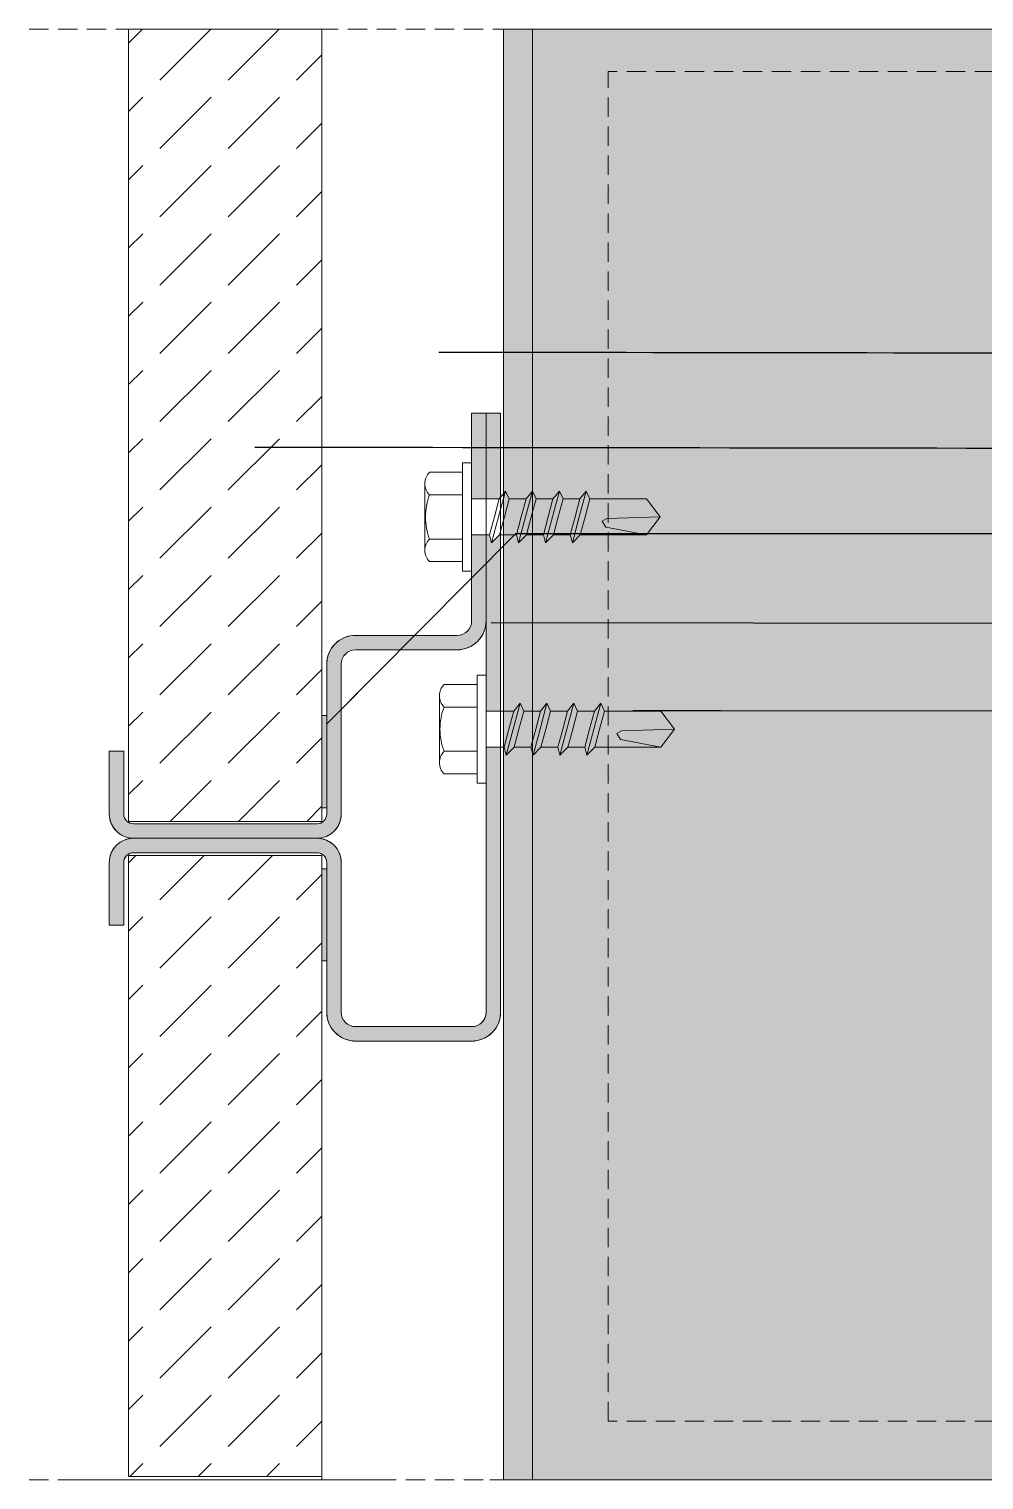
# Model space of a CAD drawing. Extents: x -106823 to -42801, y 48734 to 74234.
# Drawn here: x -51471 to -50483, y 67636 to 69137 of the extents above; entities that cross this region are included whole.
import ezdxf

# ---------------------------------------------------------------- set-up
doc = ezdxf.new("R2010")
doc.units = 0
doc.header["$MEASUREMENT"] = 0
doc.linetypes.add('Hidden Line', pattern=[30, 20, -10])
for name, color, linetype, lineweight, true_color in [('2D Drafting - General_Pen_No__102', 7, 'Continuous', 13, 0xcccccc), ('2D Drafting - General_Pen_No__141', 7, 'Continuous', 0, 0xe8e8e8), ('2D Drafting - General_Pen_No__2', 7, 'Continuous', 15, 0x7f7f7f), ('2D Drafting - General_Pen_No__81', 7, 'Continuous', 20, 0x6a6a6a), ('Annotation - Label_Pen_No__5', 7, 'Continuous', 25, 0x40a5ff)]:
    doc.layers.add(name, color=color, linetype=linetype, lineweight=lineweight, true_color=true_color)
doc.dimstyles.new('GENERATED_STYLE__7', dxfattribs={"dimtxt": 0.18, "dimasz": 91.2, "dimexe": 0.18, "dimexo": 0.0625, "dimgap": 0.09, "dimtad": 0, "dimtih": 1, "dimtoh": 1, "dimdec": 4, "dimzin": 0, "dimdsep": 46, "dimcen": 0.09, "dimadec": 0, "dimazin": 0, "dimtfac": 1, "dimtdec": 4, "dimtmove": 0, "dimatfit": 3, "dimldrblk": 'ARROWHEAD_5', "dimfxl": 0, "dimtolj": 1, "dimtzin": 0, "dimarcsym": 0})
pattern_1 = [(45, (0, 0), (-70.71068, 70.71068), [75, -25]), (45, (7e-15, 70.71), (-70.71068, 70.71068), [75, -25])]

# ---------------------------------------------------------------- blocks, each defined once
blk = doc.blocks.new('ARROWHEAD_5')
at = {"color": 0, "linetype": 'Continuous', "lineweight": 0}
blk.add_line((0, 0), (-1, 0), dxfattribs=at)
blk.add_solid([(-1, 0.2679), (0, 0), (-1, -0.2679), (-1, 0.2679)], dxfattribs=at)

msp = doc.modelspace()

# ---------------------------------------------------------------- hatches: boundary and pattern name
at = {"layer": '2D Drafting - General_Pen_No__102', "linetype": 'Continuous'}
for points in [[(-51013.28, 68650.85), (-51013.28, 68739.7), (-50998.28, 68739.7), (-50998.28, 68650.85)], [(-50998.28, 68650.85), (-50998.28, 68739.7), (-50983.28, 68739.7), (-50983.28, 68652.68), (-50984.76, 68650.85)], [(-50998.28, 68650.85), (-50998.28, 68739.7), (-50983.28, 68739.7), (-50983.28, 68652.68), (-50984.76, 68650.85)], [(-51363.28, 68299.7, -0.4142136), (-51388.28, 68324.7), (-51388.28, 68389.7), (-51373.28, 68389.7), (-51373.28, 68381.65), (-51373.28, 68331.24), (-51373.28, 68324.7, 0.4142136), (-51363.28, 68314.7), (-51173.28, 68314.7, 0.4142136), (-51163.28, 68324.7), (-51163.28, 68479.7, -0.4142136), (-51133.28, 68509.7), (-51028.28, 68509.7, 0.4142136), (-51013.28, 68524.7), (-51013.28, 68576.29), (-51013.28, 68613.57), (-50998.28, 68613.57), (-50998.28, 68524.7, -0.4142136), (-51028.28, 68494.7), (-51133.28, 68494.7, 0.4142136), (-51148.28, 68479.7), (-51148.28, 68324.7, -0.4142136), (-51173.28, 68299.7)], [(-50983.28, 68431.22), (-50998.28, 68431.22), (-50998.28, 68468.49), (-50998.28, 68613.57), (-50994.75, 68613.57), (-50992.55, 68605.37), (-50984.35, 68613.57), (-50983.28, 68613.57)], [(-51363.28, 68299.7), (-51173.28, 68299.7, -0.4142136), (-51148.28, 68274.7), (-51148.28, 68119.7, 0.4142136), (-51133.28, 68104.7), (-51013.28, 68104.7, 0.4142136), (-50998.28, 68119.7), (-50998.28, 68393.94), (-50983.28, 68393.94), (-50983.28, 68119.7, -0.4142136), (-51013.28, 68089.7), (-51133.28, 68089.7, -0.4142136), (-51163.28, 68119.7), (-51163.28, 68274.7, 0.4142136), (-51173.28, 68284.7), (-51363.28, 68284.7, 0.4142136), (-51373.28, 68274.7), (-51373.28, 68268.15), (-51373.28, 68217.74), (-51373.28, 68209.7), (-51388.28, 68209.7), (-51388.28, 68274.7, -0.4142136)]]:
    msp.add_hatch(color=256, dxfattribs=at).paths.add_polyline_path(points, flags=0)
at = {"layer": '2D Drafting - General_Pen_No__141', "linetype": 'Continuous'}
msp.add_hatch(color=256, dxfattribs=at).paths.add_polyline_path([(-50980.17, 69137.23), (-50980.17, 67635.51), (-49986.82, 67635.51), (-49986.82, 67696.35), (-49872.55, 67696.35), (-49872.55, 69093.21), (-49986.82, 69093.21), (-49986.82, 69137.23)], flags=0)
at = {"layer": '2D Drafting - General_Pen_No__81', "linetype": 'Continuous'}
h = msp.add_hatch(dxfattribs=at)
h.set_pattern_fill('Beton', color=256, style=0, pattern_type=2)
h.set_pattern_definition(pattern_1)
h.paths.add_polyline_path([(-51368.28, 68317.08), (-51168.28, 68317.08), (-51168.28, 69137.23), (-51368.28, 69137.23)], flags=0)
for points in [[(-51168.19, 68426.67), (-51163.28, 68426.67), (-51163.28, 68331.24), (-51168.19, 68331.24)], [(-51168.19, 68172.72), (-51163.28, 68172.72), (-51163.28, 68268.15), (-51168.19, 68268.15)]]:
    msp.add_hatch(color=256, dxfattribs=at).paths.add_polyline_path(points, flags=0)
h = msp.add_hatch(dxfattribs=at)
h.set_pattern_fill('Beton', color=256, style=0, pattern_type=2)
h.set_pattern_definition(pattern_1)
h.paths.add_polyline_path([(-51368.28, 68281.77), (-51168.28, 68281.77), (-51168.28, 67639.03), (-51368.28, 67639.03)], flags=0)

# ---------------------------------------------------------------- linework, layer by layer
at = {"layer": '2D Drafting - General_Pen_No__2', "linetype": 'Hidden Line'}
for p, q in [((-51471.32, 69137.23), (-49196.39, 69137.23)), ((-50871.84, 67696.35), (-50871.84, 69093.21)), ((-49872.55, 69093.21), (-50871.84, 69093.21)), ((-49872.55, 67696.35), (-50871.84, 67696.35)), ((-51471.32, 67635.51), (-49196.39, 67635.51))]:
    msp.add_line(p, q, dxfattribs=at)
at = {"layer": '2D Drafting - General_Pen_No__2', "linetype": 'Continuous'}
for p, q in [((-51168.19, 68321.14), (-51168.19, 69137.23)), ((-50980.17, 67635.51), (-50980.17, 69137.23)), ((-50950.17, 67635.51), (-50950.17, 69137.23)), ((-50677.15, 69137.23), (-50072.55, 69137.23)), ((-51013.28, 68739.7), (-51013.28, 68524.7)), ((-50998.28, 68739.7), (-51013.28, 68739.7)), ((-50998.28, 68739.7), (-50998.28, 68119.7)), ((-50983.28, 68739.7), (-50998.28, 68739.7)), ((-50998.28, 68739.7), (-50998.28, 68524.7)), ((-50983.28, 68739.7), (-50983.28, 68119.7)), ((-51056.77, 68678.41), (-51022.6, 68678.41)), ((-51022.6, 68632.2), (-51022.6, 68688.11)), ((-51022.6, 68688.11), (-51013.28, 68688.11)), ((-51013.28, 68688.11), (-51013.28, 68632.2)), ((-51061.66, 68597.63), (-51061.66, 68666.76)), ((-50978.17, 68659.04), (-50985.36, 68632.2)), ((-50978.17, 68659.04), (-50984.76, 68650.83)), ((-50974.36, 68650.83), (-50978.17, 68659.04)), ((-50950.33, 68659.04), (-50957.52, 68632.2)), ((-50950.33, 68659.04), (-50956.92, 68650.83)), ((-50946.52, 68650.83), (-50950.33, 68659.04)), ((-50922.49, 68659.04), (-50929.68, 68632.2)), ((-50922.49, 68659.04), (-50929.08, 68650.83)), ((-50918.68, 68650.83), (-50922.49, 68659.04)), ((-50894.64, 68659.04), (-50901.84, 68632.2)), ((-50894.64, 68659.04), (-50901.24, 68650.83)), ((-50890.84, 68650.83), (-50894.64, 68659.04)), ((-51056.77, 68655.11), (-51022.6, 68655.11)), ((-51013.28, 68650.83), (-50984.76, 68650.83)), ((-50984.76, 68650.83), (-50989.75, 68632.2)), ((-50974.36, 68650.83), (-50979.36, 68632.2)), ((-50974.36, 68650.83), (-50956.92, 68650.83)), ((-50956.92, 68650.83), (-50961.91, 68632.2)), ((-50946.52, 68650.83), (-50951.52, 68632.2)), ((-50946.52, 68650.83), (-50929.08, 68650.83)), ((-50929.08, 68650.83), (-50934.07, 68632.2)), ((-50918.68, 68650.83), (-50923.67, 68632.2)), ((-50918.68, 68650.83), (-50901.24, 68650.83)), ((-50901.24, 68650.83), (-50906.23, 68632.2)), ((-50890.84, 68650.83), (-50895.83, 68632.2)), ((-50890.84, 68650.83), (-50832.32, 68650.83)), ((-50832.32, 68650.83), (-50818.34, 68632.2)), ((-51022.6, 68632.2), (-51022.6, 68576.28)), ((-51013.28, 68576.28), (-51013.28, 68632.2)), ((-50994.75, 68613.56), (-50989.75, 68632.2)), ((-50992.55, 68605.36), (-50985.36, 68632.2)), ((-50984.35, 68613.56), (-50979.36, 68632.2)), ((-50966.91, 68613.56), (-50961.91, 68632.2)), ((-50964.71, 68605.36), (-50957.52, 68632.2)), ((-50956.51, 68613.56), (-50951.52, 68632.2)), ((-50939.07, 68613.56), (-50934.07, 68632.2)), ((-50936.87, 68605.36), (-50929.68, 68632.2)), ((-50928.67, 68613.56), (-50923.67, 68632.2)), ((-50911.23, 68613.56), (-50906.23, 68632.2)), ((-50909.03, 68605.36), (-50901.84, 68632.2)), ((-50900.83, 68613.56), (-50895.83, 68632.2)), ((-50878.15, 68627.77), (-50873.29, 68630.46)), ((-50873.29, 68630.46), (-50818.34, 68632.2)), ((-50832.32, 68613.56), (-50818.34, 68632.2)), ((-51013.28, 68613.56), (-50994.75, 68613.56)), ((-50994.75, 68613.56), (-50992.55, 68605.36)), ((-50992.55, 68605.36), (-50984.35, 68613.56)), ((-50984.35, 68613.56), (-50966.91, 68613.56)), ((-50966.91, 68613.56), (-50964.71, 68605.36)), ((-50964.71, 68605.36), (-50956.51, 68613.56)), ((-50956.51, 68613.56), (-50939.07, 68613.56)), ((-50939.07, 68613.56), (-50936.87, 68605.36)), ((-50936.87, 68605.36), (-50928.67, 68613.56)), ((-50928.67, 68613.56), (-50911.23, 68613.56)), ((-50911.23, 68613.56), (-50909.03, 68605.36)), ((-50909.03, 68605.36), (-50900.83, 68613.56)), ((-50900.83, 68613.56), (-50832.32, 68613.56)), ((-50874.37, 68621.56), (-50878.15, 68627.77)), ((-50832.32, 68613.56), (-50874.37, 68621.56)), ((-51056.77, 68609.28), (-51022.6, 68609.28)), ((-51056.77, 68585.98), (-51022.6, 68585.98)), ((-51022.6, 68576.28), (-51013.28, 68576.28)), ((-51028.28, 68509.7), (-51133.28, 68509.7)), ((-51028.28, 68494.7), (-51133.28, 68494.7)), ((-51163.28, 68479.7), (-51163.28, 68324.7)), ((-51148.28, 68479.7), (-51148.28, 68324.7)), ((-51007.6, 68412.58), (-51007.6, 68468.49)), ((-51007.6, 68468.49), (-50998.28, 68468.49)), ((-50998.28, 68468.49), (-50998.28, 68412.58)), ((-51041.77, 68458.79), (-51007.6, 68458.79)), ((-51046.66, 68378.01), (-51046.66, 68447.14)), ((-51041.77, 68435.49), (-51007.6, 68435.49)), ((-50963.17, 68439.42), (-50970.36, 68412.58)), ((-50963.17, 68439.42), (-50969.76, 68431.22)), ((-50959.36, 68431.22), (-50963.17, 68439.42)), ((-50935.33, 68439.42), (-50942.52, 68412.58)), ((-50935.33, 68439.42), (-50941.92, 68431.22)), ((-50931.52, 68431.22), (-50935.33, 68439.42)), ((-50907.49, 68439.42), (-50914.68, 68412.58)), ((-50907.49, 68439.42), (-50914.08, 68431.22)), ((-50903.68, 68431.22), (-50907.49, 68439.42)), ((-50879.64, 68439.42), (-50886.84, 68412.58)), ((-50879.64, 68439.42), (-50886.24, 68431.22)), ((-50875.84, 68431.22), (-50879.64, 68439.42)), ((-50998.28, 68431.22), (-50969.76, 68431.22)), ((-50969.76, 68431.22), (-50974.75, 68412.58)), ((-50959.36, 68431.22), (-50964.36, 68412.58)), ((-50959.36, 68431.22), (-50941.92, 68431.22)), ((-50941.92, 68431.22), (-50946.91, 68412.58)), ((-50931.52, 68431.22), (-50936.52, 68412.58)), ((-50931.52, 68431.22), (-50914.08, 68431.22)), ((-50914.08, 68431.22), (-50919.07, 68412.58)), ((-50903.68, 68431.22), (-50908.67, 68412.58)), ((-50903.68, 68431.22), (-50886.24, 68431.22)), ((-50886.24, 68431.22), (-50891.23, 68412.58)), ((-50875.84, 68431.22), (-50880.83, 68412.58)), ((-50875.84, 68431.22), (-50817.32, 68431.22)), ((-50817.32, 68431.22), (-50803.34, 68412.58)), ((-51007.6, 68412.58), (-51007.6, 68356.66)), ((-50998.28, 68356.66), (-50998.28, 68412.58)), ((-50979.75, 68393.94), (-50974.75, 68412.58)), ((-50977.55, 68385.74), (-50970.36, 68412.58)), ((-50969.35, 68393.94), (-50964.36, 68412.58)), ((-50951.91, 68393.94), (-50946.91, 68412.58)), ((-50949.71, 68385.74), (-50942.52, 68412.58)), ((-50941.51, 68393.94), (-50936.52, 68412.58)), ((-50924.07, 68393.94), (-50919.07, 68412.58)), ((-50921.87, 68385.74), (-50914.68, 68412.58)), ((-50913.67, 68393.94), (-50908.67, 68412.58)), ((-50896.23, 68393.94), (-50891.23, 68412.58)), ((-50894.03, 68385.74), (-50886.84, 68412.58)), ((-50885.83, 68393.94), (-50880.83, 68412.58)), ((-50863.15, 68408.15), (-50858.29, 68410.84)), ((-50859.37, 68401.94), (-50863.15, 68408.15)), ((-50858.29, 68410.84), (-50803.34, 68412.58)), ((-50817.32, 68393.94), (-50803.34, 68412.58)), ((-51388.28, 68389.7), (-51388.28, 68324.7)), ((-51388.28, 68389.7), (-51373.28, 68389.7)), ((-51373.28, 68389.7), (-51373.28, 68324.7)), ((-51041.77, 68389.66), (-51007.6, 68389.66)), ((-50998.28, 68393.94), (-50979.75, 68393.94)), ((-50979.75, 68393.94), (-50977.55, 68385.74)), ((-50977.55, 68385.74), (-50969.35, 68393.94)), ((-50969.35, 68393.94), (-50951.91, 68393.94)), ((-50951.91, 68393.94), (-50949.71, 68385.74)), ((-50949.71, 68385.74), (-50941.51, 68393.94)), ((-50941.51, 68393.94), (-50924.07, 68393.94)), ((-50924.07, 68393.94), (-50921.87, 68385.74)), ((-50921.87, 68385.74), (-50913.67, 68393.94)), ((-50913.67, 68393.94), (-50896.23, 68393.94)), ((-50896.23, 68393.94), (-50894.03, 68385.74)), ((-50894.03, 68385.74), (-50885.83, 68393.94)), ((-50885.83, 68393.94), (-50817.32, 68393.94)), ((-50817.32, 68393.94), (-50859.37, 68401.94)), ((-51041.77, 68366.36), (-51007.6, 68366.36)), ((-51007.6, 68356.66), (-50998.28, 68356.66)), ((-51173.28, 68314.7), (-51363.28, 68314.7)), ((-51173.28, 68299.7), (-51363.28, 68299.7)), ((-51173.28, 68299.7), (-51363.28, 68299.7)), ((-51173.28, 68284.7), (-51363.28, 68284.7)), ((-51388.28, 68209.7), (-51388.28, 68274.7)), ((-51373.28, 68209.7), (-51373.28, 68274.7)), ((-51168.19, 68278.25), (-51168.19, 67635.51)), ((-51163.28, 68119.7), (-51163.28, 68274.7)), ((-51148.28, 68119.7), (-51148.28, 68274.7)), ((-51388.28, 68209.7), (-51373.28, 68209.7)), ((-51013.28, 68104.7), (-51133.28, 68104.7)), ((-51013.28, 68089.7), (-51133.28, 68089.7)), ((-51441.44, 67635.51), (-51096.72, 67635.51)), ((-50994.4, 67635.51), (-50828.75, 67635.51))]:
    msp.add_line(p, q, dxfattribs=at)
at = {"layer": '2D Drafting - General_Pen_No__2', "linetype": 'Continuous', "flags": 128}
for points in [[(-51368.28, 68317.08), (-51168.28, 68317.08), (-51168.28, 69137.23), (-51368.28, 69137.23)], [(-50980.17, 69137.23), (-50980.17, 67635.51), (-49986.82, 67635.51), (-49986.82, 67696.35), (-49872.55, 67696.35), (-49872.55, 69093.21), (-49986.82, 69093.21), (-49986.82, 69137.23)], [(-51013.28, 68650.85), (-51013.28, 68739.7), (-50998.28, 68739.7), (-50998.28, 68650.85)], [(-50998.28, 68650.85), (-50998.28, 68739.7), (-50983.28, 68739.7), (-50983.28, 68652.68), (-50984.76, 68650.85)], [(-50998.28, 68650.85), (-50998.28, 68739.7), (-50983.28, 68739.7), (-50983.28, 68652.68), (-50984.76, 68650.85)], [(-50983.28, 68431.22), (-50998.28, 68431.22), (-50998.28, 68468.49), (-50998.28, 68613.57), (-50994.75, 68613.57), (-50992.55, 68605.37), (-50984.35, 68613.57), (-50983.28, 68613.57)], [(-51168.19, 68426.67), (-51163.28, 68426.67), (-51163.28, 68331.24), (-51168.19, 68331.24)], [(-51368.28, 68281.77), (-51168.28, 68281.77), (-51168.28, 67639.03), (-51368.28, 67639.03)], [(-51168.19, 68172.72), (-51163.28, 68172.72), (-51163.28, 68268.15), (-51168.19, 68268.15)]]:
    msp.add_lwpolyline(points, close=True, dxfattribs=at)
for points in [[(-51363.28, 68299.7, -0.4142136), (-51388.28, 68324.7), (-51388.28, 68389.7), (-51373.28, 68389.7), (-51373.28, 68381.65), (-51373.28, 68331.24), (-51373.28, 68324.7, 0.4142136), (-51363.28, 68314.7), (-51173.28, 68314.7, 0.4142136), (-51163.28, 68324.7), (-51163.28, 68479.7, -0.4142136), (-51133.28, 68509.7), (-51028.28, 68509.7, 0.4142136), (-51013.28, 68524.7), (-51013.28, 68576.29), (-51013.28, 68613.57), (-50998.28, 68613.57), (-50998.28, 68524.7, -0.4142136), (-51028.28, 68494.7), (-51133.28, 68494.7, 0.4142136), (-51148.28, 68479.7), (-51148.28, 68324.7, -0.4142136), (-51173.28, 68299.7)], [(-51363.28, 68299.7), (-51173.28, 68299.7, -0.4142136), (-51148.28, 68274.7), (-51148.28, 68119.7, 0.4142136), (-51133.28, 68104.7), (-51013.28, 68104.7, 0.4142136), (-50998.28, 68119.7), (-50998.28, 68393.94), (-50983.28, 68393.94), (-50983.28, 68119.7, -0.4142136), (-51013.28, 68089.7), (-51133.28, 68089.7, -0.4142136), (-51163.28, 68119.7), (-51163.28, 68274.7, 0.4142136), (-51173.28, 68284.7), (-51363.28, 68284.7, 0.4142136), (-51373.28, 68274.7), (-51373.28, 68268.15), (-51373.28, 68217.74), (-51373.28, 68209.7), (-51388.28, 68209.7), (-51388.28, 68274.7, -0.4142136)]]:
    msp.add_lwpolyline(points, format="xyb", close=True, dxfattribs=at)
at = {"layer": '2D Drafting - General_Pen_No__2', "linetype": 'Continuous'}
for centre, radius, start, end in [((-51045.34, 68666.76), 16.33, 134.47805, 225.52195), ((-50997.47, 68632.2), 63.58, 158.87798, 180), ((-50997.47, 68632.2), 63.58, 180, 201.12202), ((-51045.34, 68597.63), 16.33, 134.47805, 225.52195), ((-51028.28, 68524.7), 15, 270, 0), ((-51028.28, 68524.7), 30, 270, 0), ((-51133.28, 68479.7), 30, 90, 180), ((-51133.28, 68479.7), 15, 90, 180), ((-51030.34, 68447.14), 16.33, 134.47805, 225.52195), ((-50982.47, 68412.58), 63.58, 158.87798, 180), ((-50982.47, 68412.58), 63.58, 180, 201.12202), ((-51030.34, 68378.01), 16.33, 134.47805, 225.52195), ((-51363.28, 68324.7), 25, 180, 270), ((-51363.28, 68324.7), 10, 180, 270), ((-51173.28, 68324.7), 25, 270, 0), ((-51173.28, 68324.7), 10, 270, 0), ((-51363.28, 68274.7), 25, 90, 180), ((-51173.28, 68274.7), 25, 0, 90), ((-51363.28, 68274.7), 10, 90, 180), ((-51173.28, 68274.7), 10, 0, 90), ((-51133.28, 68119.7), 30, 180, 270), ((-51133.28, 68119.7), 15, 180, 270), ((-51013.28, 68119.7), 15, 270, 0), ((-51013.28, 68119.7), 30, 270, 0)]:
    msp.add_arc(centre, radius, start, end, dxfattribs=at)

# ---------------------------------------------------------------- leaders
at = {"layer": 'Annotation - Label_Pen_No__5', "linetype": 'Continuous', "path_type": 1, "annotation_type": 0, "has_hookline": 1, "hookline_direction": 0}
for points, text_width in [([(-51047.38, 68802.88), (-49273.8, 68800.52)], 550.77), ([(-51237.48, 68704.56), (-49273.8, 68701.96)], 413.52)]:
    msp.add_leader(points, dimstyle='GENERATED_STYLE__7', dxfattribs=dict(at, text_width=text_width))
at = {"layer": 'Annotation - Label_Pen_No__5', "linetype": 'Continuous', "annotation_type": 0, "has_hookline": 1, "hookline_direction": 0}
for points, text_width in [([(-51163.37, 68417.73), (-50967.37, 68615.21), (-49273.8, 68615.21)], 242.76), ([(-50992.92, 68522.9), (-49273.8, 68520.53)], 205.62), ([(-50846.58, 68432.06), (-49273.8, 68429.46)], 174.66)]:
    msp.add_leader(points, dimstyle='GENERATED_STYLE__7', dxfattribs=dict(at, text_width=text_width))

doc.saveas('drawing.dxf')
